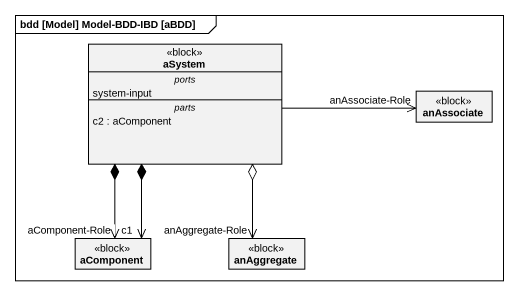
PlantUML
@startuml
mainframe bdd [Model] Model-BDD-IBD [aBDD]
hide circle
hide empty members
class aSystem <<block>> {
  -- ports --
  system-input
  -- parts --
  c2 : aComponent
}
class anAssociate <<block>>
class aComponent <<block>>
class anAggregate <<block>>
aSystem -right-> "anAssociate-Role" anAssociate
aSystem *--> "aComponent-Role" aComponent
aSystem o--> "anAggregate-Role" anAggregate
aComponent "c1" <-up-* aSystem
@enduml
